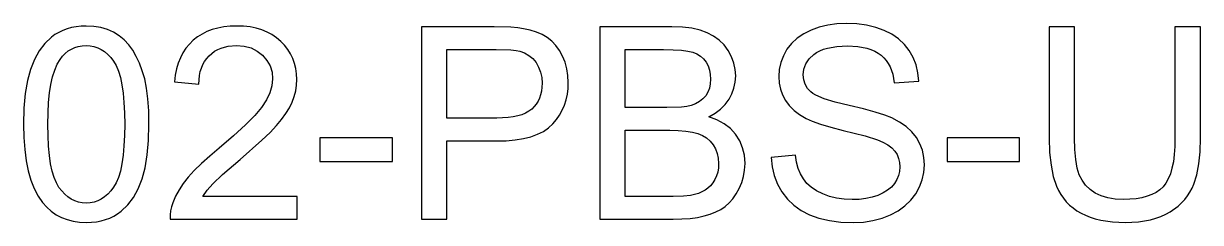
# Model space of a CAD drawing. Header units: millimetres. Extents: x -6.5 to 6.5, y -1.1 to 1.1.
import ezdxf

# ---------------------------------------------------------------- set-up
doc = ezdxf.new("R2010")
doc.units = ezdxf.units.MM
doc.layers.add('LASER_MARK', color=7, linetype='Continuous')

msp = doc.modelspace()

# ---------------------------------------------------------------- linework, layer by layer
at = {"layer": 'LASER_MARK'}
for points in [[(-6.43, 0.593), (-6.464, 0.469), (-6.488, 0.326), (-6.503, 0.165), (-6.508, -0.015), (-6.505, -0.159), (-6.495, -0.293), (-6.478, -0.417), (-6.455, -0.53), (-6.426, -0.633), (-6.389, -0.726), (-6.347, -0.808), (-6.297, -0.879), (-6.251, -0.931), (-6.201, -0.976), (-6.147, -1.014), (-6.089, -1.045), (-6.026, -1.069), (-5.96, -1.086), (-5.889, -1.097), (-5.814, -1.1), (-5.757, -1.098), (-5.702, -1.092), (-5.65, -1.082), (-5.601, -1.069), (-5.554, -1.051), (-5.509, -1.029), (-5.467, -1.004), (-5.427, -0.974), (-5.356, -0.905), (-5.293, -0.823), (-5.241, -0.727), (-5.197, -0.619), (-5.164, -0.495), (-5.14, -0.353), (-5.125, -0.193), (-5.121, -0.015), (-5.124, 0.136), (-5.132, 0.269), (-5.147, 0.387), (-5.168, 0.488), (-5.195, 0.578), (-5.225, 0.661), (-5.261, 0.736), (-5.3, 0.805), (-5.345, 0.866), (-5.396, 0.919), (-5.452, 0.965), (-5.514, 1.003), (-5.581, 1.034), (-5.653, 1.055), (-5.731, 1.068), (-5.814, 1.072), (-5.871, 1.07), (-5.925, 1.065), (-5.977, 1.055), (-6.027, 1.041), (-6.074, 1.024), (-6.118, 1.002), (-6.16, 0.977), (-6.199, 0.948), (-6.271, 0.879), (-6.334, 0.797), (-6.387, 0.701)], [(-3.482, -0.813), (-4.526, -0.813), (-4.476, -0.742), (-4.415, -0.671), (-4.306, -0.569), (-4.113, -0.403), (-3.872, -0.191), (-3.781, -0.104), (-3.711, -0.029), (-3.654, 0.038), (-3.607, 0.104), (-3.568, 0.168), (-3.537, 0.231), (-3.514, 0.293), (-3.498, 0.355), (-3.488, 0.418), (-3.485, 0.482), (-3.488, 0.543), (-3.496, 0.602), (-3.51, 0.659), (-3.53, 0.713), (-3.555, 0.764), (-3.585, 0.813), (-3.622, 0.859), (-3.664, 0.903), (-3.71, 0.942), (-3.761, 0.977), (-3.815, 1.006), (-3.874, 1.03), (-3.937, 1.049), (-4.003, 1.062), (-4.074, 1.07), (-4.148, 1.072), (-4.222, 1.07), (-4.292, 1.063), (-4.358, 1.05), (-4.421, 1.033), (-4.479, 1.011), (-4.534, 0.984), (-4.585, 0.952), (-4.631, 0.915), (-4.674, 0.873), (-4.712, 0.827), (-4.745, 0.777), (-4.773, 0.722), (-4.797, 0.662), (-4.816, 0.598), (-4.83, 0.53), (-4.839, 0.457), (-4.571, 0.43), (-4.563, 0.524), (-4.554, 0.568), (-4.541, 0.608), (-4.525, 0.646), (-4.505, 0.681), (-4.482, 0.713), (-4.456, 0.743), (-4.426, 0.77), (-4.395, 0.793), (-4.36, 0.812), (-4.324, 0.828), (-4.285, 0.84), (-4.244, 0.849), (-4.154, 0.856), (-4.069, 0.85), (-3.992, 0.83), (-3.924, 0.796), (-3.865, 0.75), (-3.816, 0.693), (-3.781, 0.631), (-3.76, 0.562), (-3.753, 0.488), (-3.761, 0.412), (-3.784, 0.335), (-3.822, 0.255), (-3.875, 0.173), (-3.95, 0.083), (-4.054, -0.022), (-4.185, -0.142), (-4.344, -0.277), (-4.449, -0.366), (-4.541, -0.449), (-4.62, -0.527), (-4.686, -0.599), (-4.741, -0.669), (-4.788, -0.74), (-4.827, -0.811), (-4.858, -0.882), (-4.872, -0.926), (-4.882, -0.971), (-4.888, -1.017), (-4.888, -1.064), (-3.482, -1.064)], [(-2.106, -1.064), (-1.825, -1.064), (-1.825, -0.199), (-1.279, -0.199), (-1.171, -0.196), (-1.071, -0.187), (-0.98, -0.172), (-0.898, -0.152), (-0.824, -0.125), (-0.759, -0.093), (-0.703, -0.055), (-0.655, -0.011), (-0.615, 0.037), (-0.58, 0.088), (-0.55, 0.142), (-0.526, 0.198), (-0.507, 0.257), (-0.493, 0.318), (-0.485, 0.382), (-0.483, 0.448), (-0.487, 0.526), (-0.499, 0.6), (-0.519, 0.671), (-0.547, 0.739), (-0.582, 0.801), (-0.622, 0.856), (-0.667, 0.904), (-0.718, 0.944), (-0.774, 0.978), (-0.836, 1.005), (-0.905, 1.027), (-0.98, 1.043), (-1.042, 1.052), (-1.117, 1.059), (-1.304, 1.064), (-2.106, 1.064)], [(-0.136, -1.064), (0.676, -1.064), (0.773, -1.061), (0.863, -1.055), (0.945, -1.044), (1.019, -1.028), (1.086, -1.008), (1.147, -0.984), (1.202, -0.956), (1.252, -0.923), (1.296, -0.884), (1.337, -0.839), (1.374, -0.785), (1.408, -0.725), (1.435, -0.659), (1.455, -0.591), (1.467, -0.52), (1.471, -0.447), (1.464, -0.357), (1.445, -0.274), (1.412, -0.196), (1.367, -0.125), (1.31, -0.062), (1.241, -0.008), (1.161, 0.035), (1.07, 0.068), (1.14, 0.108), (1.201, 0.154), (1.252, 0.205), (1.294, 0.263), (1.326, 0.324), (1.349, 0.387), (1.363, 0.452), (1.368, 0.52), (1.363, 0.592), (1.347, 0.663), (1.321, 0.732), (1.284, 0.8), (1.239, 0.863), (1.185, 0.917), (1.123, 0.962), (1.054, 0.999), (0.974, 1.027), (0.882, 1.048), (0.778, 1.06), (0.662, 1.064), (-0.136, 1.064)], [(2.028, -0.357), (1.762, -0.38), (1.772, -0.484), (1.795, -0.582), (1.83, -0.675), (1.879, -0.763), (1.94, -0.842), (2.011, -0.91), (2.093, -0.968), (2.185, -1.016), (2.289, -1.053), (2.404, -1.079), (2.531, -1.095), (2.669, -1.1), (2.781, -1.095), (2.886, -1.079), (2.986, -1.053), (3.079, -1.017), (3.165, -0.971), (3.24, -0.916), (3.305, -0.854), (3.359, -0.783), (3.401, -0.707), (3.432, -0.628), (3.45, -0.547), (3.456, -0.463), (3.45, -0.38), (3.434, -0.302), (3.406, -0.229), (3.367, -0.16), (3.317, -0.098), (3.255, -0.04), (3.18, 0.011), (3.093, 0.057), (3.016, 0.087), (2.912, 0.12), (2.78, 0.155), (2.622, 0.192), (2.467, 0.231), (2.345, 0.269), (2.255, 0.307), (2.222, 0.325), (2.198, 0.344), (2.162, 0.383), (2.136, 0.428), (2.12, 0.478), (2.115, 0.533), (2.122, 0.596), (2.144, 0.655), (2.181, 0.709), (2.232, 0.758), (2.263, 0.78), (2.299, 0.799), (2.339, 0.815), (2.383, 0.828), (2.485, 0.846), (2.604, 0.852), (2.719, 0.845), (2.819, 0.826), (2.864, 0.812), (2.905, 0.794), (2.942, 0.773), (2.975, 0.749), (3.005, 0.722), (3.031, 0.691), (3.054, 0.658), (3.075, 0.621), (3.091, 0.581), (3.105, 0.539), (3.122, 0.444), (3.392, 0.464), (3.383, 0.556), (3.362, 0.642), (3.331, 0.723), (3.288, 0.8), (3.234, 0.869), (3.17, 0.93), (3.095, 0.981), (3.01, 1.024), (2.916, 1.057), (2.815, 1.081), (2.707, 1.095), (2.593, 1.1), (2.488, 1.095), (2.388, 1.082), (2.292, 1.059), (2.202, 1.027), (2.12, 0.987), (2.048, 0.938), (1.986, 0.881), (1.935, 0.815), (1.895, 0.744), (1.867, 0.67), (1.849, 0.593), (1.844, 0.514), (1.848, 0.442), (1.862, 0.374), (1.886, 0.31), (1.918, 0.249), (1.961, 0.192), (2.013, 0.14), (2.074, 0.093), (2.146, 0.051), (2.215, 0.019), (2.307, -0.014), (2.421, -0.047), (2.556, -0.082), (2.798, -0.143), (2.935, -0.186), (2.997, -0.213), (3.05, -0.243), (3.093, -0.275), (3.127, -0.311), (3.152, -0.35), (3.17, -0.392), (3.181, -0.438), (3.185, -0.486), (3.181, -0.535), (3.17, -0.581), (3.151, -0.626), (3.124, -0.668), (3.09, -0.708), (3.048, -0.743), (2.999, -0.773), (2.941, -0.8), (2.877, -0.821), (2.808, -0.836), (2.735, -0.845), (2.656, -0.847), (2.568, -0.844), (2.484, -0.832), (2.405, -0.812), (2.33, -0.784), (2.262, -0.75), (2.204, -0.711), (2.155, -0.668), (2.116, -0.619), (2.084, -0.564), (2.059, -0.502), (2.041, -0.433)], [(6.226, 1.064), (6.226, -0.164), (6.224, -0.26), (6.218, -0.348), (6.208, -0.428), (6.193, -0.5), (6.175, -0.563), (6.152, -0.619), (6.125, -0.666), (6.094, -0.705), (6.058, -0.738), (6.017, -0.767), (5.97, -0.791), (5.918, -0.811), (5.859, -0.826), (5.796, -0.837), (5.726, -0.844), (5.652, -0.846), (5.564, -0.842), (5.484, -0.828), (5.411, -0.806), (5.345, -0.775), (5.287, -0.736), (5.238, -0.689), (5.198, -0.634), (5.168, -0.572), (5.145, -0.498), (5.129, -0.405), (5.119, -0.293), (5.116, -0.164), (5.116, 1.064), (4.835, 1.064), (4.835, -0.165), (4.84, -0.326), (4.855, -0.468), (4.88, -0.592), (4.916, -0.699), (4.938, -0.746), (4.963, -0.791), (4.992, -0.832), (5.024, -0.871), (5.06, -0.907), (5.099, -0.94), (5.141, -0.97), (5.187, -0.997), (5.236, -1.021), (5.289, -1.042), (5.345, -1.06), (5.405, -1.074), (5.534, -1.094), (5.676, -1.1), (5.823, -1.093), (5.89, -1.083), (5.954, -1.07), (6.015, -1.054), (6.071, -1.033), (6.124, -1.009), (6.173, -0.982), (6.261, -0.918), (6.299, -0.883), (6.334, -0.846), (6.364, -0.806), (6.392, -0.765), (6.415, -0.721), (6.435, -0.675), (6.467, -0.572), (6.49, -0.453), (6.503, -0.318), (6.508, -0.165), (6.508, 1.064)], [(-6.117, -0.712), (-6.145, -0.663), (-6.17, -0.603), (-6.191, -0.532), (-6.209, -0.451), (-6.222, -0.358), (-6.232, -0.255), (-6.237, -0.14), (-6.239, -0.015), (-6.237, 0.111), (-6.231, 0.227), (-6.22, 0.332), (-6.206, 0.427), (-6.187, 0.512), (-6.163, 0.586), (-6.136, 0.65), (-6.104, 0.704), (-6.076, 0.74), (-6.046, 0.77), (-6.014, 0.797), (-5.979, 0.818), (-5.942, 0.835), (-5.903, 0.847), (-5.861, 0.854), (-5.817, 0.856), (-5.772, 0.854), (-5.729, 0.845), (-5.688, 0.832), (-5.649, 0.813), (-5.612, 0.789), (-5.577, 0.759), (-5.543, 0.724), (-5.512, 0.684), (-5.483, 0.635), (-5.458, 0.575), (-5.437, 0.504), (-5.42, 0.423), (-5.406, 0.33), (-5.397, 0.226), (-5.391, 0.111), (-5.389, -0.015), (-5.391, -0.14), (-5.397, -0.254), (-5.406, -0.357), (-5.42, -0.45), (-5.437, -0.531), (-5.458, -0.602), (-5.483, -0.662), (-5.512, -0.711), (-5.543, -0.752), (-5.577, -0.787), (-5.612, -0.817), (-5.649, -0.842), (-5.687, -0.861), (-5.728, -0.874), (-5.77, -0.883), (-5.814, -0.885), (-5.858, -0.883), (-5.901, -0.874), (-5.941, -0.861), (-5.98, -0.842), (-6.017, -0.817), (-6.052, -0.788), (-6.085, -0.752)], [(-1.825, 0.052), (-1.825, 0.813), (-1.281, 0.813), (-1.119, 0.808), (-1.061, 0.802), (-1.018, 0.794), (-0.966, 0.775), (-0.918, 0.747), (-0.877, 0.712), (-0.84, 0.668), (-0.811, 0.618), (-0.79, 0.564), (-0.777, 0.504), (-0.773, 0.44), (-0.78, 0.353), (-0.789, 0.313), (-0.801, 0.276), (-0.818, 0.242), (-0.837, 0.21), (-0.861, 0.181), (-0.887, 0.154), (-0.919, 0.13), (-0.955, 0.109), (-0.996, 0.092), (-1.042, 0.078), (-1.092, 0.067), (-1.148, 0.059), (-1.275, 0.052)], [(0.146, 0.17), (0.146, 0.813), (0.571, 0.813), (0.677, 0.811), (0.767, 0.805), (0.839, 0.796), (0.895, 0.783), (0.939, 0.765), (0.978, 0.74), (1.012, 0.71), (1.04, 0.673), (1.062, 0.631), (1.078, 0.586), (1.087, 0.538), (1.091, 0.486), (1.087, 0.433), (1.077, 0.384), (1.06, 0.34), (1.036, 0.3), (1.006, 0.266), (0.968, 0.237), (0.925, 0.213), (0.874, 0.194), (0.827, 0.184), (0.767, 0.176), (0.606, 0.17)], [(0.146, -0.813), (0.146, -0.081), (0.638, -0.081), (0.733, -0.083), (0.817, -0.09), (0.889, -0.101), (0.949, -0.117), (1, -0.138), (1.045, -0.165), (1.085, -0.2), (1.118, -0.24), (1.145, -0.286), (1.164, -0.336), (1.175, -0.389), (1.179, -0.447), (1.176, -0.496), (1.169, -0.543), (1.155, -0.586), (1.137, -0.626), (1.115, -0.663), (1.089, -0.695), (1.061, -0.722), (1.03, -0.744), (0.995, -0.763), (0.956, -0.779), (0.867, -0.803), (0.792, -0.81), (0.676, -0.813)], [(-3.231, -0.425), (-2.429, -0.425), (-2.429, -0.163), (-3.231, -0.163)], [(3.706, -0.425), (4.508, -0.425), (4.508, -0.163), (3.706, -0.163)]]:
    msp.add_lwpolyline(points, close=True, dxfattribs=at)

doc.saveas('drawing.dxf')
